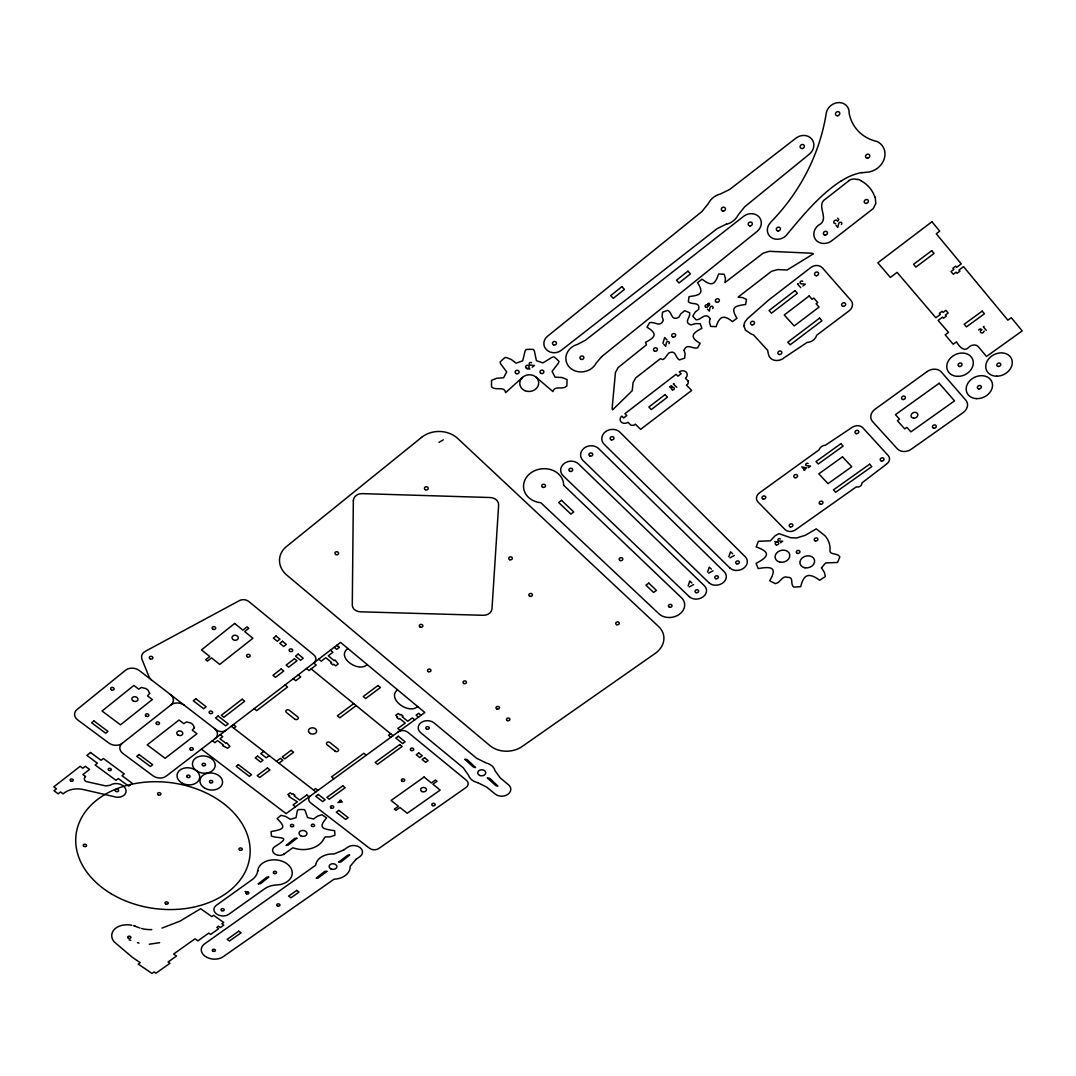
<?xml version="1.0" encoding="UTF-8"?>
<svg xmlns="http://www.w3.org/2000/svg" width="1076" height="1076" viewBox="0 0 1076 1076"><rect width="100%" height="100%" fill="white"/><g stroke="black" fill="none" stroke-linecap="round" stroke-linejoin="round"><path stroke-width="1.5" d="M662.897 343.365L664.672 337.555L666.972 339.949M688.129 585.869L689.797 580.986L691.881 583.004M707.564 572.042L709.286 567.106L711.357 569.137M728.815 556.736L730.591 551.759L732.662 553.817M984.19 331.072L983.276 332.511A1.95 1.587 -27.3 0 1 980.747 332.457A1.95 1.587 -27.3 0 1 981.07 330.184L981.958 329.713L980.223 328.853L978.622 330.009M355.941 859.401L350.184 866.274A17.606 12.831 2.7 0 1 334.085 879.186L223.082 956.793A12.656 8.823 5.2 0 1 205.247 956.362A12.656 8.823 5.2 0 1 204.615 943.854L315.631 865.279A17.606 12.831 2.7 0 1 334.031 853.981L343.674 850.027M263.701 751.425L260.809 753.603L266.243 757.813L269.135 755.634M522.506 377.38L505.612 392.632C504.308 385.396 495.646 391.301 491.503 386.782L491.517 380.379L496.695 378.268L503.568 377.784L506.702 371.892L500.609 363.769L500.098 362.061L502.573 359.626L505.29 357.393L507.226 357.851L511.369 359.559L516.09 363.19L522.721 360.837L525.061 351.085L526.07 349.512L529.742 349.31L533.414 349.431L534.382 350.978L536.413 360.675L542.976 362.881L552.015 357.326L553.952 356.829L556.601 358.994L559.009 361.375L558.444 363.096L552.096 371.368L555.055 377.178L561.914 377.501L567.039 379.505L566.85 385.894C562.923 390.467 554.557 384.926 552.93 391.57L535.391 376.627M532.216 367.252L534.422 365.49L530.441 365.114A1.493 1.332 -6.4 0 1 529.325 363.271A1.493 1.332 -6.4 0 1 531.665 362.787M438.981 442.411L443.299 439.815M226.121 730.187A6.967 5.326 7.1 0 1 216.316 729.932L139.302 670.536A9.738 7.505 10.5 0 0 125.663 670.16L76.84 709.689A9.617 7.25 11.3 0 0 77.862 720.073L108.864 743.059A9.496 7.142 10 0 0 122.113 743.408L170.936 704.928A9.563 7.33 8.6 0 1 184.373 705.291M848.883 180.768L825.736 198.885C814.801 205.328 830.901 219.195 818.486 225.207A11.742 10.195 -28.2 0 0 816.227 240.365A11.742 10.195 -28.2 0 0 832.528 240.19L873.255 208.569L875.824 203.472L875.205 197.204M233.774 728.196L235.886 726.582L233.357 724.632M798.11 283.499L797.477 283.983L800.759 287.669M673.966 383.433L673.361 383.89L676.696 387.32M802.871 286.041L805.305 284.172L801.257 283.782A1.574 1.358 -24.8 0 1 800.288 281.831A1.574 1.358 -24.8 0 1 802.736 281.32M339.249 647.402L336.748 645.318L339.263 647.402L336.734 649.339L334.219 647.254M347.898 648.505C335.658 657.113 358.698 673.159 367.212 664.578M276.438 761.31L280.406 758.351L282.853 760.261L278.926 763.18M353.735 703.61L337.366 715.822L339.814 717.8L356.169 705.6M397.488 689.77C386.445 698.795 408.786 714.841 417.676 706.569M306.889 794.882L299.72 800.114L294.125 795.81L294.905 795.231L292.901 793.685L292.121 794.263L290.211 792.797L287.857 794.532L289.767 795.998L288.973 796.563L297.366 801.835L293.049 804.982L295.443 806.812M313.533 790.026L315.591 788.533L317.985 790.389M390.669 733.724L388.517 735.298L390.897 737.248M983.948 326.31L983.289 326.781L986.275 330.345M341.119 800.181L337.864 802.535L342.249 801.983L339.989 800.221M803.611 470.024L806.57 467.899L801.781 466.89L804.861 470.145M808.291 467.683L810.564 466.043L806.785 465.693A1.466 1.21 -17.8 0 1 805.884 463.985A1.466 1.21 -17.8 0 1 808.17 463.527M283.499 854.478L292.847 847.78A22.811 16.839 3.7 0 0 323.567 839.307L325.113 837.047A2.892 2.139 3 0 1 325.84 836.886L329.955 836.886L334.918 835.258L334.623 830.726C324.037 828.897 317.03 828.762 326.606 817.948L322.047 814.761L317.635 816.092L313.452 819.011L307.534 817.518L305.167 810.672L304.252 809.596L301.159 809.515L298.079 809.663L297.326 810.779L296.021 817.666L290.345 819.307L285.732 816.496L281.118 815.285L277.057 818.58C287.467 828.385 282.544 829.515 271.031 831.546L271.448 836.065C279.087 839.024 293.143 835.487 274.461 846.866A6.725 4.923 4.3 0 0 274.595 853.833A6.725 4.923 4.3 0 0 284.091 854.062M689.259 586.958L693.576 584.631M708.694 573.131L713.038 570.778M729.945 557.852L734.343 555.472M343.311 850.282L347.629 847.242A8.756 6.429 2.2 0 1 360.016 847.538A8.756 6.429 2.2 0 1 359.882 856.63L355.578 859.657M780.463 542.815L782.669 541.255L778.97 540.932A1.426 1.143 -14.8 0 1 778.082 539.318A1.426 1.143 -14.8 0 1 780.315 538.888M840.76 181.145C819.778 194.891 803.611 214.595 787.686 233.64A11.325 9.966 -26.9 0 1 771.452 237.635A11.325 9.966 -26.9 0 1 770.537 222.571L770.698 222.234A200.418 187.95 -30.8 0 0 826.247 113.276A11.984 10.558 -36 0 1 838.903 102.583A11.984 10.558 -36 0 1 849.112 113.061A46.066 39.92 -37.5 0 0 877.169 141.534A17.727 15.387 -33.7 0 1 884.042 159.382A17.727 15.387 -33.7 0 1 866.207 172.268L861.836 172.765M162.019 928.077L180.001 921.137L200.661 908.695L211.784 916.604L213.613 915.299L223.741 922.509L221.912 923.8L223.781 925.118L220.405 927.512L218.536 926.194L216.827 927.404L218.684 928.736L210.64 934.439L208.771 933.121L197.917 940.827L195.025 938.823L173.613 954.049L176.491 956.039L168.071 962.011L169.941 963.289L155.939 973.202L154.083 971.937L151.985 973.417L138.253 964.083L140.216 962.67L132.523 957.438L114.083 941.782A16.987 11.809 7.3 0 1 121.534 925.468M159.665 942.684L149.308 944.217M151.756 929.597L150.882 929.624A24.331 17.122 7.1 0 1 141.615 928.507M245.086 891.547L247.695 891.923M774.747 541.645L777.571 542.143M529.943 369.081L526.823 368.503M140.001 928.023L135.051 926.248M835.702 223.768L834.129 223.136A1.991 1.735 -29.1 0 1 834.505 220.661A1.991 1.735 -29.1 0 1 837.155 220.58L837.585 221.347L838.823 219.504L837.666 218.159M861.203 180.633L860.181 180.163A15.817 13.719 -31.2 0 0 858.433 179.517A19.139 16.597 -31 0 0 857.518 179.288M201.4 749.152L286.082 813.631L424.832 712.514L340.554 642.399L166.148 776.186A9.334 6.967 8.4 0 1 153.088 775.85L122.946 753.496A9.442 7.088 9.5 0 1 122.113 743.408M212.349 740.745L214.877 742.682L217.621 740.584L223.485 745.09L222.705 745.681L227.561 748.223L229.928 746.421L226.632 742.682L225.852 743.287L219.975 738.768L222.745 736.657L220.217 734.72M306.727 794.989L309.121 796.845M231.3 726.219L315.914 791.882M333.923 778.768L331.529 776.899L363.863 753.294L366.243 755.204M254.165 708.667L256.68 710.658L287.561 686.999L285.046 684.982M293.264 678.674L295.779 680.705L300.729 676.912L298.213 674.881M306.499 668.519L309.014 670.577L316.223 665.049L313.708 662.991M311.179 668.922L393.049 735.675M318.711 659.144L321.226 661.215L325.786 657.718L331.637 662.534L330.803 663.179L332.887 664.887L333.721 664.255L335.699 665.883L338.214 663.959L334.999 659.978L334.152 660.61L328.301 655.795L332.928 652.244L330.413 650.173M400.191 730.47L397.811 728.519L405.235 723.099L399.667 718.512L398.819 719.131L396.829 717.49L397.663 716.872L395.766 715.311L398.281 713.469L400.178 715.042L401.012 714.424L403.002 716.065L402.168 716.683L407.737 721.27L412.35 717.907L414.731 719.871M418.51 717.114L416.13 715.15L418.658 713.307L421.039 715.271M663.825 344.347L665.681 346.27L666.38 342.679A1.52 1.332 -15.9 0 1 668.559 341.617A1.52 1.332 -15.9 0 1 668.936 343.715M707.457 309.162L709.313 311.139L710.066 307.454A1.547 1.358 -19.7 0 1 712.285 306.378A1.547 1.358 -19.7 0 1 712.648 308.53M835.985 225.301L837.787 227.399L838.742 223.499A1.627 1.399 -29.1 0 1 841.069 222.355A1.627 1.399 -29.1 0 1 841.338 224.628M151.178 679.696L149.161 677.14L142.019 659.4A9.603 7.465 10.3 0 1 145.26 651.343L239.531 600.556A7.303 5.864 8 0 1 248.825 601.524L313.842 654.88A7.115 5.636 4.9 0 1 313.869 662.856M861.069 180.835A36.88 31.998 -29.9 0 1 874.909 197.311M848.749 180.539A9.348 8.11 -31.5 0 1 857.343 179.598M840.854 181.266A49.133 42.287 -30.2 0 1 861.822 172.523M310.628 795.742A6.725 5.03 3.6 0 0 310.655 802.871L369.525 848.265A6.577 4.855 1.6 0 0 378.819 848.493L466.016 787.524A6.738 5.098 -0.9 0 0 466.433 780.315L407.858 732.245A6.886 5.313 1.1 0 0 398.12 731.976M170.29 694.437A9.617 7.384 9.2 0 1 170.936 704.928M214.514 728.533A9.455 7.196 7.4 0 1 214.958 738.741M122.072 925.333A16.987 11.809 7.3 0 1 131.864 925.266M133.572 925.683A16.987 11.809 7.3 0 1 135.226 926.207M129.08 939.926A17.028 11.755 7.2 0 1 130.801 940.33M139.086 943.101A26.913 18.83 7 0 1 137.446 942.63M296.828 838.298L288.18 845.104L286.082 845.413L294.663 838.365L296.828 838.298M669.931 386.93C672.742 390.588 672.635 383.029 669.945 386.849M487.415 778.069L495.807 785.641L497.919 786.072L489.62 778.217L487.428 778.002M258.334 883.786L260.419 883.799L268.839 876.994L266.821 877.209L258.334 883.759M353.332 500.757L352.282 605.129A8.043 6.523 3.3 0 0 360.595 611.814L483.232 615.297A8.379 6.792 -1.9 0 0 492.001 608.76L498.632 505.169A8.716 7.344 -2.6 0 0 490.387 497.542L362.182 493.628A8.742 7.371 4.1 0 0 353.332 500.757M684 350.265L685.13 353.775L684.632 358.147L679.427 359.909C675.002 357.595 676.131 349.471 668.949 352.968A2.34 2.044 -15.6 0 0 668.519 353.318L664.672 358.375L662.829 359.572L660.355 358.712L635.781 377.851L633.024 382.706L632.258 390.669L612.567 409.875A4.64 4.008 -10.9 0 1 612.177 407.898L615.445 372.457L618.162 367.548L646.474 344.804L645.6 342.303C655.728 337.218 657.624 333.52 647.026 327.238L649.568 322.706C654.611 321.119 659.991 327.817 663.193 320.608A2.394 2.112 -16.4 0 0 663.246 320.097L662.063 316.667L662.534 312.161L667.833 310.345C672.352 312.686 671.061 321.105 678.458 317.501A2.367 2.098 -17.5 0 0 678.889 317.138L680.839 313.788L684.699 310.695L689.595 312.712C690.873 317.487 683.166 322.195 690.886 324.885A2.354 2.058 -18 0 0 691.451 324.898L695.352 323.607L700.288 323.728L701.875 328.341C691.908 333.345 689.434 337.165 700.153 343.392L697.557 347.871C692.581 349.283 686.784 342.8 684 350.265M743.745 325.625L745.453 330.063L750.806 333.789A27.694 23.981 -21.9 0 0 753.429 334.824L767.672 350.332A27.371 23.336 -21.6 0 0 768.304 353.506C769.434 361.778 779.535 362.249 784.673 357.366L807.108 342.424A9.227 7.855 -22.5 0 0 816.657 335.255L849.152 310.803A8.312 7.061 -25.1 0 0 851.022 300.486L822.387 267.87A8.393 7.236 -25.7 0 0 810.927 267.467L768.668 300.043L747.322 318.792L744.74 322.208L743.745 325.625M821.486 567.805L824.404 572.459L825.359 576.507L819.697 580.233C809.26 572.714 803.812 573.589 800.746 586.622L793.9 587.146C789.811 584.537 794.263 576.763 787.807 577.382C782.117 574.866 780.49 583.138 775.204 583.622L769.703 580.758C777.935 566.823 770.914 566.433 758.177 568.558L756.078 563.34C768.627 556.803 771.102 552.257 756.199 546.917L758.378 541.295L770.322 540.825L775.352 535.566L779.051 533.669L790.524 537.691L796.563 537.973L805.467 535.229L816.267 528.841L824.983 535.74A29.59 23.699 -15.2 0 1 830.026 549.473C828.708 555.498 837.679 552.526 839.858 556.924L837.518 562.479L825.682 562.936L821.486 567.805M326.862 871.318L324.723 871.372L316.169 878.204L318.187 877.962L326.848 871.412M707.416 304.387C709.945 308.395 710.685 300.231 707.416 304.387M338.886 861.957L341.038 861.93L349.713 855.003L347.683 855.259L338.886 861.93M464.926 759.414L473.48 767.121L475.592 767.565L467.105 759.548L464.926 759.347M709.945 318.832L709.407 322.195L710.685 326.405L716.145 326.66C719.467 316.075 723.825 314.488 732.487 321.616L736.925 318.294C730.241 307.238 734.545 306.014 745.628 304.495L746.448 299.464L742.776 297.649L738.109 297.124L771.505 271.3L777.773 269.578L787.107 270.022L813.362 253.855A5.003 4.344 -26.4 0 0 811.102 253.183L769.246 251.313L763.113 253.223L724.955 282.571L725.48 278.617L724.202 274.259L718.633 273.99C714.733 285.221 711.613 286.593 702.036 279.195L697.584 282.611C704.336 293.694 700.395 295.12 689.043 296.626L688.331 301.67C691.828 305.315 700.072 301.199 698.714 309.121A2.394 2.098 -18.9 0 1 698.418 309.579L695.204 312.067L692.729 316.129L696.091 319.841C701.35 320.07 704.861 311.973 709.77 318.052A2.381 2.085 -19 0 1 709.918 318.536L709.945 318.832M257.702 870.834L257.689 871.116A17.31 12.549 4.2 0 1 275.066 859.832A17.31 12.549 4.2 0 1 292.228 872.488A17.31 12.549 4.2 0 1 276.451 884.956A19.583 14.028 4 0 0 264.817 888.655L228.717 914.331A8.595 6.093 5.3 0 1 216.599 914.035A8.595 6.093 5.3 0 1 216.209 905.387L252.551 879.361A20.162 14.58 5.2 0 0 257.702 870.834M726.435 224.09L726.408 224.319A17.014 15.252 -25.9 0 0 738.324 214.702L744.753 206.74L809.313 154.191A11.755 10.424 -33.1 0 0 811.694 138.979A11.755 10.424 -33.1 0 0 795.917 138.172L729.676 189.47L720.369 194.003A17.014 15.252 -25.9 0 0 708.304 203.606L701.942 211.528L547.496 336.277A10.639 9.469 -8.5 0 0 546.393 349.646A10.639 9.469 -8.5 0 0 561.295 350.305L717.141 228.637L726.435 224.09M149.658 693.388L147.506 695.876L152.308 699.548L120.472 724.834L102.059 711.021L133.881 685.452L138.723 689.165L141.467 687.456L145.744 688.532A9.684 7.424 10 0 1 148.165 690.388L149.658 693.388M194.447 727.726L192.268 730.133L196.948 733.711L165.126 758.311L147.21 744.874L179.033 720.005L183.74 723.61L186.484 721.942L190.667 723.005A9.523 7.25 8.2 0 1 193.021 724.807L194.447 727.726M688.358 381.294L687.994 383.85L686.434 385.033L691.653 390.44L640.556 429.405L635.324 424.146L633.804 425.302L630.966 425.235L628.007 422.276A5.057 4.358 -11.1 0 1 621.188 422.061A5.017 4.317 -11.1 0 1 621.834 416.089L623.676 417.945L626.77 415.565L624.914 413.709L676.078 374.3L677.934 376.21L681.108 373.762L679.265 371.866A5.124 4.425 -15.5 0 1 686.206 372.094A5.165 4.465 -15.5 0 1 685.425 378.241L688.358 381.294M85.529 776.495L84.587 777.908A3.497 2.569 10.1 0 0 87.237 781.795L105.878 785.937L110.182 785.238A9.254 6.819 9.2 0 1 122.355 785.292A9.254 6.819 9.2 0 1 124.883 794.397A9.254 6.819 9.2 0 1 113.289 796.442L84.829 789.892A20.605 15.01 10 0 0 63.161 793.859L60.538 791.963L58.117 793.806L54.002 790.712L56.49 788.802L53.8 786.852L80.175 766.314L82.798 768.251L85.34 766.314L89.55 769.421L82.906 774.572L85.529 776.495M601.578 356.694L596.037 363.285A15.898 14.042 -10.1 0 1 569.621 367.4A15.898 14.042 -10.1 0 1 577.382 344.428L585.398 340.285L743.61 216.33A11.311 10.034 -26.1 0 1 759.064 216.949A11.311 10.034 -26.1 0 1 757.047 231.448L601.578 356.694M421.523 437.421L286.512 546.5A24.667 20.242 6.1 0 0 286.915 575.203L489.957 745.655A22.932 17.7 -2.5 0 0 522.169 746.502L655.096 653.495A23.887 18.964 -7.9 0 0 658.821 626.757L457.838 438.578A25.555 21.977 0.2 0 0 421.523 437.421M621.861 286.66L610.697 295.644L613.293 298.348L624.457 289.377L621.861 286.66M93.935 720.947L91.648 722.776L105.69 733.227L107.977 731.398L93.935 720.947M234.662 623.448L201.468 649.917L209.766 656.495L205.718 659.709L207.453 661.094L211.501 657.88L219.746 664.417L252.927 638.256L244.696 631.585L248.838 628.29L247.09 626.878L242.947 630.173L234.662 623.448M687.9 271.152L676.481 280.231L679.023 282.961L690.429 273.896L687.9 271.152M90.532 752.514L86.86 755.419L97.405 763.18L95.118 764.982L116.02 780.329L118.306 778.553L128.649 786.166L132.335 783.341L121.978 775.715L124.278 773.926L103.377 758.499L101.077 760.302L90.532 752.514M195.845 698.768L193.303 700.758L203.606 708.734L206.135 706.757L195.845 698.768M276.048 636.024L273.385 638.108L277.245 641.256L279.908 639.171L276.048 636.024M282.477 641.269L279.8 643.34L283.661 646.488L286.324 644.416L282.477 641.269M139.033 754.532L136.746 756.32L150.398 766.475L152.684 764.7L139.033 754.532M218.065 716.011L215.523 717.974L225.664 725.829L228.206 723.879L218.065 716.011M298.173 654.087L295.51 656.145L300.581 660.287L303.244 658.23L298.173 654.087M242.154 699.212L221.347 715.284L223.889 717.262L244.696 701.216L242.154 699.212M281.199 668.936L272.981 675.298L275.523 677.342L283.741 670.994L281.199 668.936M294.447 658.714L286.162 665.116L288.691 667.174L296.976 660.772L294.447 658.714M794.989 290.601L769.044 310.52L771.479 313.183L797.41 293.304L794.989 290.601M665.022 394.65L648.855 407.051L651.316 409.539L667.47 397.165L665.022 394.65M809.152 295.981L784.243 314.999L794.169 325.961L819.051 307.077L816.106 303.768L817.733 302.531L813.752 298.052L812.111 299.303L809.152 295.981M886.368 464.24L861.836 482.976A3.86 3.12 -18.8 0 1 860.275 486.164A3.86 3.12 -18.8 0 1 856.362 486.836L795.446 529.863A7.572 6.12 -15.5 0 1 785.009 529.54L757.948 501.941A7.64 6.268 -15.3 0 1 759.387 492.942L819.065 449.835A6.644 5.461 -18.8 0 1 825.507 445.168L852.367 427.212A7.895 6.483 -20.4 0 1 862.844 427.804L888.346 455.726A7.142 5.784 -20.3 0 1 886.368 464.24M561.524 500.353L558.673 502.519L570.912 514.099L573.75 511.961L561.524 500.353M931.937 221.737L877.828 262.8L890.377 277.433L897.102 272.363L935.824 317.743L940.303 314.461L939.348 313.358L942.159 311.3L943.101 312.403L945.898 310.345L948.158 313.008L945.36 315.066L946.302 316.169L943.504 318.227L942.563 317.124L938.097 320.392L948.507 332.417L945.172 334.851L953.175 344.212L956.47 341.832C958.447 345.302 963.76 352.551 968.306 347.736A6.443 5.232 -26.4 0 1 977.923 346.284L986.531 356.438L1022.2 330.91L1011.292 317.702L1007.876 320.164L963.545 266.66L958.972 270.049L959.927 271.192L957.075 273.304L956.12 272.161L953.269 274.272L950.996 271.529L953.834 269.417L952.879 268.274L955.73 266.149L956.685 267.305L961.258 263.902L936.281 233.761L939.725 231.152L931.937 221.737M819.616 318.119L787.767 342.195L790.161 344.804L821.983 320.769L819.616 318.119M238.347 764.646L236.155 766.3L249.323 776.361L251.515 774.72L238.347 764.646M257.594 756.065L255.227 757.84L260.648 762.037L263.015 760.261L257.594 756.065M931.722 250.668L913.551 264.333L915.878 267.09L934.049 253.452L931.722 250.668M267.467 768.008L257.231 775.648L259.679 777.518L269.915 769.905L267.467 768.008M291.139 750.335L282.275 756.953L284.723 758.862L293.587 752.258L291.139 750.335M377.972 685.52L363.217 696.535L365.665 698.539L380.42 687.537L377.972 685.52M982.213 311.125L964.19 324.239L966.423 326.875L984.432 313.788L982.213 311.125M318.308 794.451L315.779 796.294L322.598 801.58L325.127 799.75L318.308 794.451M398.308 736.253L395.82 738.055L402.626 743.597L405.101 741.794L398.308 736.253M342.8 785.857L326.875 797.41L329.243 799.253L345.181 787.726L342.8 785.857M399.761 744.579L375.12 762.44L377.488 764.337L402.128 746.502L399.761 744.579M927.189 371.543L874.976 409.27A10.303 8.447 -21.7 0 0 872.555 421.55L897.357 448.84A10.209 8.258 -21.4 0 0 911.17 449.284L963.074 412.646A10.437 8.406 -24 0 0 965.898 400.285L941.365 372.014A10.518 8.595 -24.4 0 0 927.189 371.543M840.854 443.689L815.998 461.591L818.258 463.985L843.113 446.11L840.854 443.689M648.774 583.138L645.936 585.169L653.603 592.432L656.427 590.415L648.774 583.138M338.832 810.376L336.304 812.192L345.678 819.455L348.207 817.652L338.832 810.376M418.766 752.944L416.277 754.733L419.775 757.585L422.263 755.809L418.766 752.944M939.16 383.258L895.434 414.637L899.509 419.169L897.371 420.689L904.755 428.88L906.88 427.374L910.915 431.866L954.533 400.877L939.16 383.258M842.521 456.856L818.796 473.857L828.049 483.635L851.748 466.755L842.521 456.856M424.616 757.719L422.128 759.495L425.612 762.346L428.1 760.571L424.616 757.719M424.052 777.047L391.086 800.463L398.402 806.274L394.381 809.125L395.914 810.336L399.949 807.498L407.226 813.268L440.165 790.093L432.902 784.202L437.004 781.297L435.471 780.06L431.368 782.965L424.052 777.047M869.596 464.227L833.456 489.876L835.675 492.23L871.802 466.621L869.596 464.227M238.791 931.17L227.157 939.375L229.457 941.002L241.105 932.825L238.791 931.17M296.734 890.403L288.624 896.106L290.937 897.801L299.034 892.098L296.734 890.403M477.852 782.669L486.89 787.242L495.189 794.075A8.971 6.765 -2.2 0 0 507.832 794.384A8.971 6.765 -2.2 0 0 508.545 784.821L500.273 777.948L495.041 770.725A13.544 10.289 -1.6 0 0 486.137 762.965L476.507 758.19L434.112 722.951A9.2 7.128 0.2 0 0 421.093 722.601A9.2 7.128 0.2 0 0 420.676 732.675L463.11 767.632L468.558 775.312A13.544 10.289 -1.6 0 0 477.852 782.669M563.649 485.209L681.525 597.799A14.539 11.661 -9.5 0 1 679.36 614.315A14.539 11.661 -9.5 0 1 659.09 613.925L540.798 502.694A20.094 17.028 -5.5 0 1 523.609 484.684A20.094 17.028 -5.5 0 1 544.523 468.679A20.094 17.028 -5.5 0 1 563.649 485.209M294.73 719.077L286.445 712.5A2.098 1.627 5.1 0 1 286.418 710.2A2.098 1.627 5.1 0 1 289.377 710.281L297.662 716.872A2.085 1.614 4.8 0 1 297.675 719.158A2.085 1.614 4.8 0 1 294.73 719.077M335.08 751.115L327.023 744.7A2.058 1.587 3.5 0 1 327.023 742.467A2.058 1.587 3.5 0 1 329.942 742.534L337.999 748.963A2.058 1.574 3.2 0 1 337.985 751.183A2.058 1.574 3.2 0 1 335.08 751.115M689.245 596.629L563.111 475.753A10.168 8.648 -7.2 0 1 564.201 463.474A10.168 8.648 -7.2 0 1 578.525 463.944L704.471 585.842A9.765 7.841 -10.7 0 1 702.857 597.019A9.765 7.841 -10.7 0 1 689.245 596.629M708.909 582.708L583.017 460.501A10.235 8.742 -8.5 0 1 584.201 448.087A10.235 8.742 -8.5 0 1 598.606 448.571L724.283 571.8A9.832 7.909 -11.7 0 1 722.588 583.098A9.832 7.909 -11.7 0 1 708.909 582.708M729.797 567.899L604.187 444.294A10.303 8.823 -10 0 1 605.479 431.732A10.303 8.823 -10 0 1 619.951 432.216L745.345 556.884A9.899 7.989 -12.8 0 1 743.543 568.303A9.899 7.989 -12.8 0 1 729.797 567.899M913.685 418.187A3.484 2.838 -22.6 0 0 917.68 413.978A3.484 2.838 -22.6 0 0 911.937 413.587A3.484 2.838 -22.6 0 0 913.685 418.187M654.8 351.26A2.004 1.748 -14.9 0 0 657.409 349.122A2.004 1.748 -14.9 0 0 654.168 348.288A2.004 1.748 -14.9 0 0 654.8 351.26M673.132 337.097A2.018 1.762 -16.5 0 0 675.607 334.784A2.018 1.762 -16.5 0 0 672.285 334.152A2.018 1.762 -16.5 0 0 673.132 337.097M790.483 526.904A1.896 1.533 -15.5 0 0 792.891 524.886A1.896 1.533 -15.5 0 0 789.811 524.348A1.896 1.533 -15.5 0 0 790.483 526.904M820.477 504.254A1.91 1.547 -17.1 0 0 822.911 502.196A1.91 1.547 -17.1 0 0 819.818 501.645A1.91 1.547 -17.1 0 0 820.477 504.254M881.607 461.066A1.964 1.587 -20.3 0 0 883.974 458.82A1.964 1.587 -20.3 0 0 880.773 458.443A1.964 1.587 -20.3 0 0 881.607 461.066M933.928 428.261A1.991 1.614 -22.7 0 0 936.187 425.854A1.991 1.614 -22.7 0 0 932.892 425.666A1.991 1.614 -22.7 0 0 933.928 428.261M998.461 366.486A2.071 1.668 -26.4 0 0 1000.64 363.849A2.071 1.668 -26.4 0 0 997.237 363.876A2.071 1.668 -26.4 0 0 998.461 366.486M978.891 388.92A2.044 1.641 -25.1 0 0 981.231 386.432A2.044 1.641 -25.1 0 0 977.896 386.244A2.044 1.641 -25.1 0 0 978.891 388.92M825.198 235.133A2.139 1.856 -28.2 0 0 827.323 232.241A2.139 1.856 -28.2 0 0 823.759 232.268A2.139 1.856 -28.2 0 0 825.198 235.133M616.709 624.672A1.802 1.439 -7.3 0 0 619.319 623.192A1.802 1.439 -7.3 0 0 616.548 622.184A1.802 1.439 -7.3 0 0 616.709 624.672M736.899 563.864A1.856 1.493 -12.8 0 0 739.373 562.035A1.856 1.493 -12.8 0 0 736.401 561.322A1.856 1.493 -12.8 0 0 736.899 563.864M715.93 578.713A1.843 1.48 -11.7 0 0 718.391 576.897A1.843 1.48 -11.7 0 0 715.419 576.185A1.843 1.48 -11.7 0 0 715.93 578.713M696.091 592.647A1.829 1.466 -10.7 0 0 698.647 590.993A1.829 1.466 -10.7 0 0 695.782 590.119A1.829 1.466 -10.7 0 0 696.091 592.647M669.474 607.214A1.816 1.453 -9.5 0 0 672.016 605.573A1.816 1.453 -9.5 0 0 669.151 604.712A1.816 1.453 -9.5 0 0 669.474 607.214M815.473 540.959A1.883 1.506 -16 0 0 817.881 538.968A1.883 1.506 -16 0 0 814.814 538.43A1.883 1.506 -16 0 0 815.473 540.959M797.545 553.427A1.87 1.506 -15.1 0 0 799.925 551.45A1.87 1.506 -15.1 0 0 796.886 550.912A1.87 1.506 -15.1 0 0 797.545 553.427M959.617 366.499A2.058 1.668 -25.6 0 0 961.957 363.97A2.058 1.668 -25.6 0 0 958.595 363.782A2.058 1.668 -25.6 0 0 959.617 366.499M903.06 399.519A2.018 1.654 -23 0 0 905.333 397.044A2.018 1.654 -23 0 0 901.997 396.856A2.018 1.654 -23 0 0 903.06 399.519M856.402 433.655A1.977 1.627 -20.4 0 0 858.783 431.368A1.977 1.627 -20.4 0 0 855.541 430.978A1.977 1.627 -20.4 0 0 856.402 433.655M795.056 477.704A1.923 1.587 -17 0 0 797.504 475.605A1.923 1.587 -17 0 0 794.37 475.041A1.923 1.587 -17 0 0 795.056 477.704M763.314 499.089A1.91 1.56 -15.3 0 0 765.722 497.031A1.91 1.56 -15.3 0 0 762.602 496.466A1.91 1.56 -15.3 0 0 763.314 499.089M716.925 302.356A2.058 1.802 -20.3 0 0 719.293 299.841A2.058 1.802 -20.3 0 0 715.863 299.424A2.058 1.802 -20.3 0 0 716.925 302.356M866.22 203.404A2.179 1.87 -31 0 0 868.184 200.338A2.179 1.87 -31 0 0 864.566 200.607A2.179 1.87 -31 0 0 866.22 203.404M778.029 230.963A2.125 1.87 -26.9 0 0 780.315 228.193A2.125 1.87 -26.9 0 0 776.778 227.977A2.125 1.87 -26.9 0 0 778.029 230.963M867.552 158.172A2.219 1.923 -33.7 0 0 869.556 155.025A2.219 1.923 -33.7 0 0 865.871 155.294A2.219 1.923 -33.7 0 0 867.552 158.172M837.693 115.737A2.246 1.977 -36 0 0 839.455 112.388A2.246 1.977 -36 0 0 835.729 112.926A2.246 1.977 -36 0 0 837.693 115.737M802.185 148.528A2.206 1.95 -33 0 0 804.135 145.354A2.206 1.95 -33 0 0 800.436 145.637A2.206 1.95 -33 0 0 802.185 148.528M723.072 211.084A2.125 1.91 -25.9 0 0 725.332 208.26A2.125 1.91 -25.9 0 0 721.754 208.058A2.125 1.91 -25.9 0 0 723.072 211.084M749.932 225.906A2.125 1.883 -26.1 0 0 752.205 223.122A2.125 1.883 -26.1 0 0 748.64 222.907A2.125 1.883 -26.1 0 0 749.932 225.906M581.148 359.384A1.991 1.762 -10.1 0 0 583.865 357.42A1.991 1.762 -10.1 0 0 580.704 356.385A1.991 1.762 -10.1 0 0 581.148 359.384M553.589 344.898A1.991 1.775 -8.5 0 0 556.453 343.083A1.991 1.775 -8.5 0 0 553.346 341.818A1.991 1.775 -8.5 0 0 553.589 344.898M516.305 373.641A1.977 1.748 -5.3 0 0 519.116 371.866A1.977 1.748 -5.3 0 0 516.023 370.628A1.977 1.748 -5.3 0 0 516.305 373.641M541.067 373.453A1.977 1.748 -7 0 0 543.891 371.677A1.977 1.748 -7 0 0 540.811 370.44A1.977 1.748 -7 0 0 541.067 373.453M611.303 439.828A1.937 1.654 -10 0 0 613.966 437.972A1.937 1.654 -10 0 0 610.899 436.99A1.937 1.654 -10 0 0 611.303 439.828M589.944 456.049A1.923 1.641 -8.5 0 0 592.715 454.381A1.923 1.641 -8.5 0 0 589.742 453.211A1.923 1.641 -8.5 0 0 589.944 456.049M569.957 471.355A1.91 1.627 -7.2 0 0 572.701 469.687A1.91 1.627 -7.2 0 0 569.742 468.544A1.91 1.627 -7.2 0 0 569.957 471.355M542.802 487.293A1.896 1.601 -5.5 0 0 545.519 485.653A1.896 1.601 -5.5 0 0 542.573 484.523A1.896 1.601 -5.5 0 0 542.802 487.293M620.139 560.542A1.843 1.52 -8.3 0 0 622.816 558.982A1.843 1.52 -8.3 0 0 619.978 557.919A1.843 1.52 -8.3 0 0 620.139 560.542M507.361 720.584A1.735 1.345 -2.6 0 0 509.943 719.36A1.735 1.345 -2.6 0 0 507.321 718.257A1.735 1.345 -2.6 0 0 507.361 720.584M496.897 708.976A1.735 1.358 -2.2 0 0 499.479 707.726A1.735 1.358 -2.2 0 0 496.843 706.623A1.735 1.358 -2.2 0 0 496.897 708.976M463.81 683.462A1.762 1.385 -1.1 0 0 466.513 682.345A1.762 1.385 -1.1 0 0 463.944 681.068A1.762 1.385 -1.1 0 0 463.81 683.462M428.302 671.626A1.762 1.399 0.3 0 0 430.992 670.482A1.762 1.399 0.3 0 0 428.396 669.205A1.762 1.399 0.3 0 0 428.302 671.626M529.728 596.212A1.816 1.48 -4 0 0 532.445 594.853A1.816 1.48 -4 0 0 529.715 593.656A1.816 1.48 -4 0 0 529.728 596.212M996.806 376.196A13.773 11.083 -26.4 0 0 1011.453 358.631A13.773 11.083 -26.4 0 0 988.763 358.765A13.773 11.083 -26.4 0 0 996.806 376.196M976.322 398.618A13.611 10.962 -25.1 0 0 991.964 382.074A13.611 10.962 -25.1 0 0 969.758 380.783A13.611 10.962 -25.1 0 0 976.322 398.618M804.942 567.792A7.465 5.945 -15.1 0 0 814.478 559.95A7.465 5.945 -15.1 0 0 802.36 557.812A7.465 5.945 -15.1 0 0 804.942 567.792M779.683 562.062A7.465 5.985 -14.5 0 0 789.757 554.718A7.465 5.985 -14.5 0 0 777.894 551.84A7.465 5.985 -14.5 0 0 779.683 562.062M958.017 376.371A13.706 11.15 -25.6 0 0 972.422 358.806A13.706 11.15 -25.6 0 0 949.718 358.94A13.706 11.15 -25.6 0 0 958.017 376.371M776.401 544.913A1.748 1.412 -14.6 0 0 778.647 543.098A1.748 1.412 -14.6 0 0 775.823 542.546A1.748 1.412 -14.6 0 0 776.401 544.913M672.419 389.821A1.439 1.237 -14.5 0 0 674.316 388.301A1.439 1.237 -14.5 0 0 671.989 387.71A1.439 1.237 -14.5 0 0 672.419 389.821M525.128 390.749A9.496 8.352 -6 0 0 538.686 382.262A9.496 8.352 -6 0 0 523.877 376.344A9.496 8.352 -6 0 0 525.128 390.749M526.635 368.436A1.829 1.627 -6.1 0 0 529.217 366.741A1.829 1.627 -6.1 0 0 526.339 365.638A1.829 1.627 -6.1 0 0 526.635 368.436M706.165 307.373A1.493 1.305 -19.5 0 0 708.008 305.651A1.493 1.305 -19.5 0 0 705.56 305.18A1.493 1.305 -19.5 0 0 706.165 307.373M432.592 805.628A1.668 1.251 0 0 0 435.148 804.606A1.668 1.251 0 0 0 432.7 803.463A1.668 1.251 0 0 0 432.592 805.628M402.168 781.216A1.695 1.278 0.9 0 0 404.737 780.167A1.695 1.278 0.9 0 0 402.236 778.997A1.695 1.278 0.9 0 0 402.168 781.216M422.021 791.559A2.932 2.206 0.3 0 0 426.459 789.717A2.932 2.206 0.3 0 0 422.115 787.726A2.932 2.206 0.3 0 0 422.021 791.559M331.126 808.036A1.681 1.251 3 0 0 333.735 807.161A1.681 1.251 3 0 0 331.341 805.884A1.681 1.251 3 0 0 331.126 808.036M411.14 750.483A1.708 1.318 0.7 0 0 413.749 749.421A1.708 1.318 0.7 0 0 411.22 748.21A1.708 1.318 0.7 0 0 411.14 750.483M209.807 713.401A1.748 1.345 7.6 0 0 212.577 712.608A1.748 1.345 7.6 0 0 210.143 711.102A1.748 1.345 7.6 0 0 209.807 713.401M289.821 651.357A1.789 1.412 5.6 0 0 292.672 650.523A1.789 1.412 5.6 0 0 290.224 648.936A1.789 1.412 5.6 0 0 289.821 651.357M233.142 639.561A3.134 2.488 7.8 0 0 238.24 638.324A3.134 2.488 7.8 0 0 234.084 635.351A3.134 2.488 7.8 0 0 233.142 639.561M149.954 658.727A1.802 1.399 10.3 0 0 152.859 658.068A1.802 1.399 10.3 0 0 150.452 656.36A1.802 1.399 10.3 0 0 149.954 658.727M212.766 629.083A1.816 1.439 8.7 0 0 215.698 628.411A1.816 1.439 8.7 0 0 213.317 626.649A1.816 1.439 8.7 0 0 212.766 629.083M247.305 656.79A1.789 1.412 7.1 0 0 250.143 655.957A1.789 1.412 7.1 0 0 247.668 654.383A1.789 1.412 7.1 0 0 247.305 656.79M310.265 733.496A4.089 3.147 4.1 0 0 316.626 731.277A4.089 3.147 4.1 0 0 310.749 728.062A4.089 3.147 4.1 0 0 310.265 733.496M190.465 749.837A1.735 1.305 7.7 0 0 193.263 749.219A1.735 1.305 7.7 0 0 190.977 747.618A1.735 1.305 7.7 0 0 190.465 749.837M156.666 724.202A1.748 1.332 9.1 0 0 159.49 723.57A1.748 1.332 9.1 0 0 157.163 721.942A1.748 1.332 9.1 0 0 156.666 724.202M177.903 734.935A3.026 2.3 8.3 0 0 182.786 733.792A3.026 2.3 8.3 0 0 178.724 731.034A3.026 2.3 8.3 0 0 177.903 734.935M133.02 700.812A3.08 2.354 10.1 0 0 137.943 699.642A3.08 2.354 10.1 0 0 133.774 696.791A3.08 2.354 10.1 0 0 133.02 700.812M111.272 689.756A1.789 1.358 10.9 0 0 114.123 689.111A1.789 1.358 10.9 0 0 111.729 687.443A1.789 1.358 10.9 0 0 111.272 689.756M146.027 716.118A1.762 1.345 9.5 0 0 148.851 715.486A1.762 1.345 9.5 0 0 146.511 713.859A1.762 1.345 9.5 0 0 146.027 716.118M197.069 771.156A11.446 8.608 7.2 0 0 215.146 766.112A11.446 8.608 7.2 0 0 199.221 756.415A11.446 8.608 7.2 0 0 197.069 771.156M181.696 782.857A11.392 8.514 7.5 0 0 199.665 777.867A11.392 8.514 7.5 0 0 183.74 768.251A11.392 8.514 7.5 0 0 181.696 782.857M202.813 765.587A1.722 1.291 7.2 0 0 205.516 764.821A1.722 1.291 7.2 0 0 203.122 763.368A1.722 1.291 7.2 0 0 202.813 765.587M187.385 777.343A1.708 1.278 7.5 0 0 190.075 776.576A1.708 1.278 7.5 0 0 187.681 775.15A1.708 1.278 7.5 0 0 187.385 777.343M204.534 788.022A11.352 8.487 6.8 0 0 222.503 783.046A11.352 8.487 6.8 0 0 206.713 773.483A11.352 8.487 6.8 0 0 204.534 788.022M210.102 782.642A1.708 1.278 6.8 0 0 212.792 781.889A1.708 1.278 6.8 0 0 210.425 780.463A1.708 1.278 6.8 0 0 210.102 782.642M509.62 559.681A1.843 1.52 -3.3 0 0 512.364 558.283A1.843 1.52 -3.3 0 0 509.58 557.045A1.843 1.52 -3.3 0 0 509.62 559.681M420.124 627.039A1.802 1.453 0.7 0 0 422.868 625.869A1.802 1.453 0.7 0 0 420.218 624.537A1.802 1.453 0.7 0 0 420.124 627.039M425.329 489.715A1.896 1.601 0.8 0 0 428.221 488.423A1.896 1.601 0.8 0 0 425.437 486.944A1.896 1.601 0.8 0 0 425.329 489.715M335.712 554.49A1.856 1.533 4.8 0 0 338.604 553.414A1.856 1.533 4.8 0 0 335.954 551.854A1.856 1.533 4.8 0 0 335.712 554.49M479.802 775.487A4.008 3.04 -1.6 0 0 485.733 772.689A4.008 3.04 -1.6 0 0 479.654 770.214A4.008 3.04 -1.6 0 0 479.802 775.487M426.634 729.084A1.722 1.332 0.2 0 0 429.27 728.008A1.722 1.332 0.2 0 0 426.728 726.771A1.722 1.332 0.2 0 0 426.634 729.084M239.639 850.067A1.654 1.21 5.3 0 0 242.261 849.354A1.654 1.21 5.3 0 0 239.975 848.009A1.654 1.21 5.3 0 0 239.639 850.067M165.691 903.907A1.627 1.143 6.7 0 0 168.233 903.221A1.627 1.143 6.7 0 0 165.96 901.93A1.627 1.143 6.7 0 0 165.691 903.907M158.172 794.828A1.695 1.264 8.1 0 0 160.916 794.222A1.695 1.264 8.1 0 0 158.656 792.689A1.695 1.264 8.1 0 0 158.172 794.828M83.888 846.301A1.668 1.197 9.3 0 0 86.564 845.736A1.668 1.197 9.3 0 0 84.305 844.257A1.668 1.197 9.3 0 0 83.888 846.301M110.895 893.578A87.573 63.457 7.4 0 0 249.578 858.258A87.573 63.457 7.4 0 0 128.34 785.036A87.573 63.457 7.4 0 0 110.895 893.578M115.831 791.358A1.735 1.278 9.2 0 0 118.616 790.739A1.735 1.278 9.2 0 0 116.275 789.179A1.735 1.278 9.2 0 0 115.831 791.358M70.734 780.947A1.574 1.157 10.5 0 0 73.235 780.396A1.574 1.157 10.5 0 0 71.11 778.97A1.574 1.157 10.5 0 0 70.734 780.947M108.757 770.308A1.574 1.17 9.7 0 0 111.272 769.757A1.574 1.17 9.7 0 0 109.147 768.331A1.574 1.17 9.7 0 0 108.757 770.308M300.782 835.783A4.008 2.959 3.7 0 0 306.996 833.712A4.008 2.959 3.7 0 0 301.24 830.699A4.008 2.959 3.7 0 0 300.782 835.783M291.166 826.583A1.668 1.237 4.1 0 0 293.735 825.709A1.668 1.237 4.1 0 0 291.34 824.458A1.668 1.237 4.1 0 0 291.166 826.583M312.013 826.381A1.668 1.237 3.5 0 0 314.596 825.521A1.668 1.237 3.5 0 0 312.215 824.256A1.668 1.237 3.5 0 0 312.013 826.381M212.94 951.184A1.587 1.103 5.2 0 0 215.442 950.525A1.587 1.103 5.2 0 0 213.236 949.301A1.587 1.103 5.2 0 0 212.94 951.184M277.46 905.925A1.614 1.157 3.9 0 0 279.948 905.118A1.614 1.157 3.9 0 0 277.621 903.934A1.614 1.157 3.9 0 0 277.46 905.925M330.83 868.83A3.86 2.811 2.7 0 0 336.855 866.839A3.86 2.811 2.7 0 0 331.327 863.974A3.86 2.811 2.7 0 0 330.83 868.83M246.498 893.82A1.506 1.076 4.8 0 0 248.852 893.107A1.506 1.076 4.8 0 0 246.713 891.964A1.506 1.076 4.8 0 0 246.498 893.82M221.669 910.646A1.614 1.143 5.3 0 0 224.211 909.96A1.614 1.143 5.3 0 0 221.979 908.682A1.614 1.143 5.3 0 0 221.669 910.646M274.03 873.389A1.627 1.184 4.2 0 0 276.545 872.555A1.627 1.184 4.2 0 0 274.192 871.358A1.627 1.184 4.2 0 0 274.03 873.389M128.313 938.084A1.601 1.116 7.2 0 0 130.882 937.559A1.601 1.116 7.2 0 0 128.73 936.201A1.601 1.116 7.2 0 0 128.313 938.084M843.275 306.378A2.071 1.762 -25.1 0 0 845.561 303.741A2.071 1.762 -25.1 0 0 842.118 303.553A2.071 1.762 -25.1 0 0 843.275 306.378M779.347 354.502A2.018 1.722 -20.7 0 0 781.714 352.081A2.018 1.722 -20.7 0 0 778.378 351.677A2.018 1.722 -20.7 0 0 779.347 354.502M752.043 324.858A2.044 1.762 -20.9 0 0 754.424 322.383A2.044 1.762 -20.9 0 0 751.035 321.966A2.044 1.762 -20.9 0 0 752.043 324.858M816.213 275.725A2.098 1.802 -25.7 0 0 818.5 273.035A2.098 1.802 -25.7 0 0 815.016 272.833A2.098 1.802 -25.7 0 0 816.213 275.725"/></g></svg>
